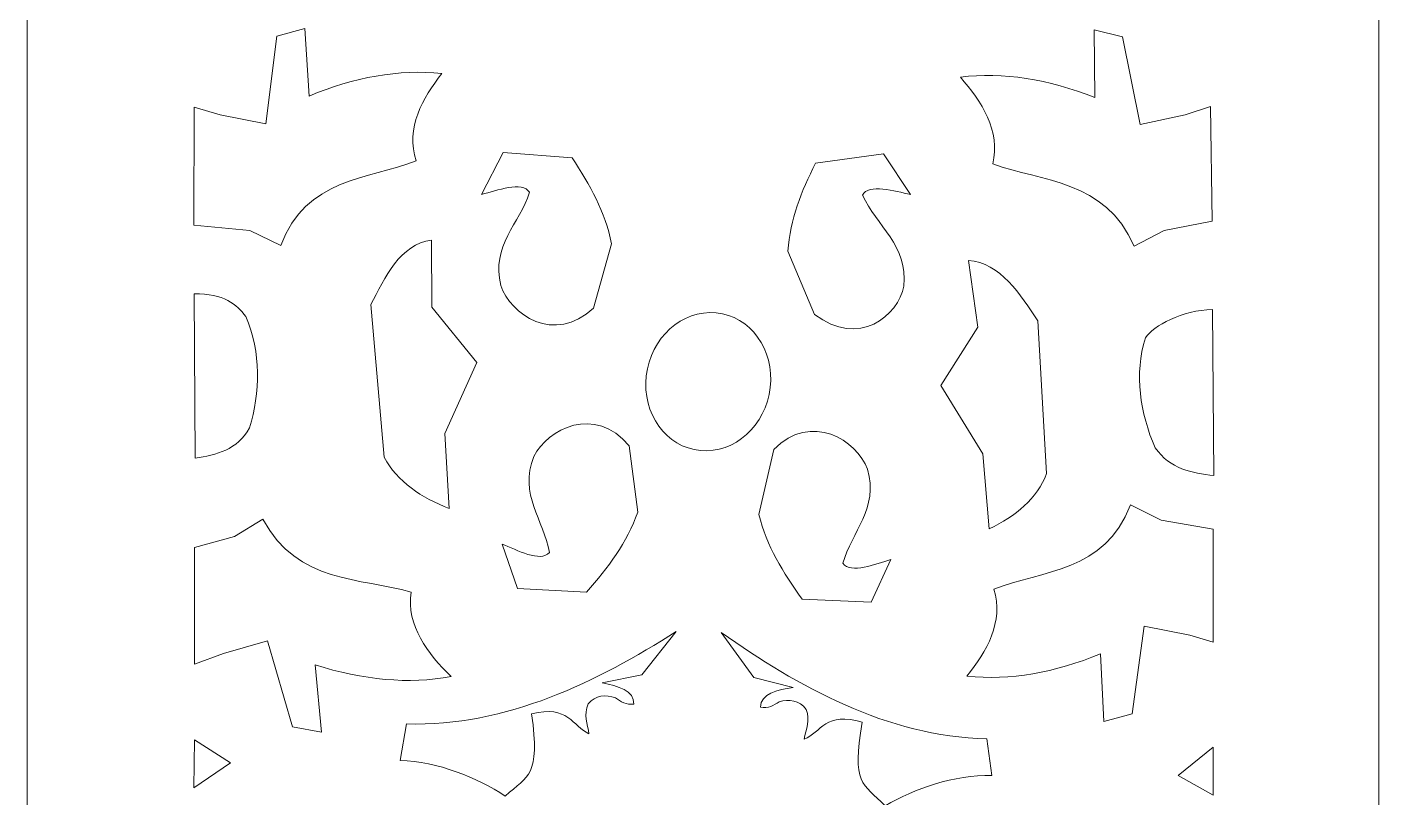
# Model space of a CAD drawing. Header units: centimetres. Extents: x -13.1 to 3.9, y -51.3 to 28.8.
# Drawn here: x -13.14 to 3.86, y -18.52 to -8.83 of the extents above; entities that cross this region are included whole.
import ezdxf

# ---------------------------------------------------------------- set-up
doc = ezdxf.new("R2010")
doc.units = ezdxf.units.CM
doc.header["$MEASUREMENT"] = 0
doc.layers.add('Katman 1', color=7, linetype='Continuous')

msp = doc.modelspace()

# ---------------------------------------------------------------- linework, layer by layer
at = {"layer": 'Katman 1', "color": 250, "lineweight": 20}
msp.add_lwpolyline([(-13.14415, -51.2871), (3.85585, -51.2871), (3.85585, 28.7129), (-13.14415, 28.7129), (-13.14415, -51.2871)], close=True, dxfattribs=at)
at = {"layer": 'Katman 1', "color": 250, "lineweight": 5}
for points, knots in [([(-10.00343, -8.94146), (-10.00343, -8.94146), (-9.65136, -8.84475), (-9.65136, -8.84475), (-9.65136, -8.84475), (-9.65136, -8.84475), (-9.65136, -8.84475), (-9.65136, -8.84475), (-9.59757, -9.69555), (-9.59757, -9.69555), (-9.59757, -9.69555), (-9.59757, -9.69555), (-9.59757, -9.69555), (-9.0284, -9.45833), (-8.46909, -9.35411), (-7.92714, -9.41254), (-7.92714, -9.41254), (-7.92714, -9.41254), (-7.92714, -9.41254), (-8.17117, -9.72058), (-8.3829, -10.09725), (-8.25223, -10.51021), (-8.25223, -10.51021), (-8.25223, -10.51021), (-8.25223, -10.51021), (-8.85625, -10.74906), (-9.64466, -10.72351), (-9.95187, -11.57585), (-9.95187, -11.57585), (-9.95187, -11.57585), (-9.95187, -11.57585), (-9.95187, -11.57585), (-10.34159, -11.38502), (-10.34159, -11.38502), (-10.34159, -11.38502), (-10.34159, -11.38502), (-10.34159, -11.38502), (-10.34159, -11.38502), (-11.04516, -11.31708), (-11.04516, -11.31708), (-11.04516, -11.31708), (-11.04516, -11.31708), (-11.04516, -11.31708), (-11.04516, -11.31708), (-11.04225, -9.83637), (-11.04225, -9.83637), (-11.04225, -9.83637), (-11.04225, -9.83637), (-11.04225, -9.83637), (-11.04225, -9.83637), (-10.71529, -9.93182), (-10.71529, -9.93182), (-10.71529, -9.93182), (-10.71529, -9.93182), (-10.71529, -9.93182), (-10.71529, -9.93182), (-10.14153, -10.04486), (-10.14153, -10.04486), (-10.14153, -10.04486), (-10.14153, -10.04486), (-10.14153, -10.04486), (-10.14153, -10.04486), (-10.00343, -8.94146), (-10.00343, -8.94146)], [0, 0, 0, 0, 0.04761905, 0.04761905, 0.04761905, 0.0952381, 0.0952381, 0.0952381, 0.14285714, 0.14285714, 0.14285714, 0.19047619, 0.19047619, 0.19047619, 0.23809524, 0.23809524, 0.23809524, 0.28571429, 0.28571429, 0.28571429, 0.33333333, 0.33333333, 0.33333333, 0.38095238, 0.38095238, 0.38095238, 0.42857143, 0.42857143, 0.42857143, 0.47619048, 0.47619048, 0.47619048, 0.52380952, 0.52380952, 0.52380952, 0.57142857, 0.57142857, 0.57142857, 0.61904762, 0.61904762, 0.61904762, 0.66666667, 0.66666667, 0.66666667, 0.71428571, 0.71428571, 0.71428571, 0.76190476, 0.76190476, 0.76190476, 0.80952381, 0.80952381, 0.80952381, 0.85714286, 0.85714286, 0.85714286, 0.9047619, 0.9047619, 0.9047619, 0.95238095, 0.95238095, 0.95238095, 1, 1, 1, 1]), ([(0.63173, -8.9517), (0.63173, -8.9517), (0.27255, -8.86097), (0.27255, -8.86097), (0.27255, -8.86097), (0.27255, -8.86097), (0.27255, -8.86097), (0.27255, -8.86097), (0.28298, -9.71205), (0.28298, -9.71205), (0.28298, -9.71205), (0.28298, -9.71205), (0.28298, -9.71205), (-0.30375, -9.48453), (-0.87073, -9.3897), (-1.40799, -9.45696), (-1.40799, -9.45696), (-1.40799, -9.45696), (-1.40799, -9.45696), (-1.14093, -9.76068), (-0.9009, -10.13354), (-1.00028, -10.54827), (-1.00028, -10.54827), (-1.00028, -10.54827), (-1.00028, -10.54827), (-0.37876, -10.77703), (0.40738, -10.73832), (0.77859, -11.58495), (0.77859, -11.58495), (0.77859, -11.58495), (0.77859, -11.58495), (0.77859, -11.58495), (1.15406, -11.38765), (1.15406, -11.38765), (1.15406, -11.38765), (1.15406, -11.38765), (1.15406, -11.38765), (1.15406, -11.38765), (1.75756, -11.26743), (1.75756, -11.26743), (1.75756, -11.26743), (1.75756, -11.26743), (1.75756, -11.26743), (1.75756, -11.26743), (1.73754, -9.8286), (1.73754, -9.8286), (1.73754, -9.8286), (1.73754, -9.8286), (1.73754, -9.8286), (1.73754, -9.8286), (1.41792, -9.92958), (1.41792, -9.92958), (1.41792, -9.92958), (1.41792, -9.92958), (1.41792, -9.92958), (1.41792, -9.92958), (0.85296, -10.05194), (0.85296, -10.05194), (0.85296, -10.05194), (0.85296, -10.05194), (0.85296, -10.05194), (0.85296, -10.05194), (0.63173, -8.9517), (0.63173, -8.9517)], [0, 0, 0, 0, 0.04761905, 0.04761905, 0.04761905, 0.0952381, 0.0952381, 0.0952381, 0.14285714, 0.14285714, 0.14285714, 0.19047619, 0.19047619, 0.19047619, 0.23809524, 0.23809524, 0.23809524, 0.28571429, 0.28571429, 0.28571429, 0.33333333, 0.33333333, 0.33333333, 0.38095238, 0.38095238, 0.38095238, 0.42857143, 0.42857143, 0.42857143, 0.47619048, 0.47619048, 0.47619048, 0.52380952, 0.52380952, 0.52380952, 0.57142857, 0.57142857, 0.57142857, 0.61904762, 0.61904762, 0.61904762, 0.66666667, 0.66666667, 0.66666667, 0.71428571, 0.71428571, 0.71428571, 0.76190476, 0.76190476, 0.76190476, 0.80952381, 0.80952381, 0.80952381, 0.85714286, 0.85714286, 0.85714286, 0.9047619, 0.9047619, 0.9047619, 0.95238095, 0.95238095, 0.95238095, 1, 1, 1, 1]), ([(-6.01939, -12.36209), (-6.01939, -12.36209), (-5.79552, -11.55206), (-5.79552, -11.55206), (-5.79552, -11.55206), (-5.79552, -11.55206), (-5.79552, -11.55206), (-5.87411, -11.15108), (-6.06705, -10.81269), (-6.29044, -10.47052), (-6.29044, -10.47052), (-6.29044, -10.47052), (-6.29044, -10.47052), (-6.29044, -10.47052), (-7.15677, -10.40463), (-7.15677, -10.40463), (-7.15677, -10.40463), (-7.15677, -10.40463), (-7.15677, -10.40463), (-7.15677, -10.40463), (-7.42756, -10.93254), (-7.42756, -10.93254), (-7.42756, -10.93254), (-7.42756, -10.93254), (-7.42756, -10.93254), (-7.23889, -10.88367), (-6.91622, -10.76133), (-6.82507, -10.90494), (-6.82507, -10.90494), (-6.82507, -10.90494), (-6.82507, -10.90494), (-6.95153, -11.29796), (-7.30987, -11.57694), (-7.18753, -12.07691), (-7.18753, -12.07691), (-7.18753, -12.07691), (-7.18753, -12.07691), (-7.06779, -12.43979), (-6.51954, -12.8244), (-6.01939, -12.36209)], [0, 0, 0, 0, 0.07692308, 0.07692308, 0.07692308, 0.15384615, 0.15384615, 0.15384615, 0.23076923, 0.23076923, 0.23076923, 0.30769231, 0.30769231, 0.30769231, 0.38461538, 0.38461538, 0.38461538, 0.46153846, 0.46153846, 0.46153846, 0.53846154, 0.53846154, 0.53846154, 0.61538462, 0.61538462, 0.61538462, 0.69230769, 0.69230769, 0.69230769, 0.76923077, 0.76923077, 0.76923077, 0.84615385, 0.84615385, 0.84615385, 0.92307692, 0.92307692, 0.92307692, 1, 1, 1, 1]), ([(-3.24287, -12.44029), (-3.24287, -12.44029), (-3.57576, -11.64702), (-3.57576, -11.64702), (-3.57576, -11.64702), (-3.57576, -11.64702), (-3.57576, -11.64702), (-3.55213, -11.2431), (-3.40585, -10.89436), (-3.22985, -10.54014), (-3.22985, -10.54014), (-3.22985, -10.54014), (-3.22985, -10.54014), (-3.22985, -10.54014), (-2.37578, -10.42221), (-2.37578, -10.42221), (-2.37578, -10.42221), (-2.37578, -10.42221), (-2.37578, -10.42221), (-2.37578, -10.42221), (-2.0348, -10.9316), (-2.0348, -10.9316), (-2.0348, -10.9316), (-2.0348, -10.9316), (-2.0348, -10.9316), (-2.22916, -10.89431), (-2.56698, -10.79192), (-2.6385, -10.94036), (-2.6385, -10.94036), (-2.6385, -10.94036), (-2.6385, -10.94036), (-2.4591, -11.32428), (-2.0644, -11.58049), (-2.11839, -12.08564), (-2.11839, -12.08564), (-2.11839, -12.08564), (-2.11839, -12.08564), (-2.18832, -12.45435), (-2.68215, -12.87051), (-3.24287, -12.44029)], [0, 0, 0, 0, 0.07692308, 0.07692308, 0.07692308, 0.15384615, 0.15384615, 0.15384615, 0.23076923, 0.23076923, 0.23076923, 0.30769231, 0.30769231, 0.30769231, 0.38461538, 0.38461538, 0.38461538, 0.46153846, 0.46153846, 0.46153846, 0.53846154, 0.53846154, 0.53846154, 0.61538462, 0.61538462, 0.61538462, 0.69230769, 0.69230769, 0.69230769, 0.76923077, 0.76923077, 0.76923077, 0.84615385, 0.84615385, 0.84615385, 0.92307692, 0.92307692, 0.92307692, 1, 1, 1, 1]), ([(-7.83436, -14.88147), (-8.18474, -14.75096), (-8.49188, -14.53942), (-8.65129, -14.23818), (-8.65129, -14.23818), (-8.65129, -14.23818), (-8.65129, -14.23818), (-8.65129, -14.23818), (-8.8192, -12.31809), (-8.8192, -12.31809), (-8.8192, -12.31809), (-8.8192, -12.31809), (-8.8192, -12.31809), (-8.65109, -11.98302), (-8.44853, -11.55288), (-8.05862, -11.50852), (-8.05862, -11.50852), (-8.05862, -11.50852), (-8.05862, -11.50852), (-8.05862, -11.50852), (-8.05427, -12.34841), (-8.05427, -12.34841), (-8.05427, -12.34841), (-8.05427, -12.34841), (-8.05427, -12.34841), (-8.05427, -12.34841), (-7.4889, -13.04682), (-7.4889, -13.04682), (-7.4889, -13.04682), (-7.4889, -13.04682), (-7.4889, -13.04682), (-7.4889, -13.04682), (-7.89102, -13.93881), (-7.89102, -13.93881), (-7.89102, -13.93881), (-7.89102, -13.93881), (-7.89102, -13.93881), (-7.89102, -13.93881), (-7.83436, -14.88147), (-7.83436, -14.88147)], [0, 0, 0, 0, 0.07692308, 0.07692308, 0.07692308, 0.15384615, 0.15384615, 0.15384615, 0.23076923, 0.23076923, 0.23076923, 0.30769231, 0.30769231, 0.30769231, 0.38461538, 0.38461538, 0.38461538, 0.46153846, 0.46153846, 0.46153846, 0.53846154, 0.53846154, 0.53846154, 0.61538462, 0.61538462, 0.61538462, 0.69230769, 0.69230769, 0.69230769, 0.76923077, 0.76923077, 0.76923077, 0.84615385, 0.84615385, 0.84615385, 0.92307692, 0.92307692, 0.92307692, 1, 1, 1, 1]), ([(-1.04439, -15.13711), (-0.7146, -14.98407), (-0.43908, -14.75329), (-0.32379, -14.44305), (-0.32379, -14.44305), (-0.32379, -14.44305), (-0.32379, -14.44305), (-0.32379, -14.44305), (-0.43261, -12.5209), (-0.43261, -12.5209), (-0.43261, -12.5209), (-0.43261, -12.5209), (-0.43261, -12.5209), (-0.64822, -12.19847), (-0.9117, -11.78379), (-1.30616, -11.76532), (-1.30616, -11.76532), (-1.30616, -11.76532), (-1.30616, -11.76532), (-1.30616, -11.76532), (-1.18975, -12.6016), (-1.18975, -12.6016), (-1.18975, -12.6016), (-1.18975, -12.6016), (-1.18975, -12.6016), (-1.18975, -12.6016), (-1.65192, -13.33391), (-1.65192, -13.33391), (-1.65192, -13.33391), (-1.65192, -13.33391), (-1.65192, -13.33391), (-1.65192, -13.33391), (-1.12363, -14.19524), (-1.12363, -14.19524), (-1.12363, -14.19524), (-1.12363, -14.19524), (-1.12363, -14.19524), (-1.12363, -14.19524), (-1.04439, -15.13711), (-1.04439, -15.13711)], [0, 0, 0, 0, 0.07692308, 0.07692308, 0.07692308, 0.15384615, 0.15384615, 0.15384615, 0.23076923, 0.23076923, 0.23076923, 0.30769231, 0.30769231, 0.30769231, 0.38461538, 0.38461538, 0.38461538, 0.46153846, 0.46153846, 0.46153846, 0.53846154, 0.53846154, 0.53846154, 0.61538462, 0.61538462, 0.61538462, 0.69230769, 0.69230769, 0.69230769, 0.76923077, 0.76923077, 0.76923077, 0.84615385, 0.84615385, 0.84615385, 0.92307692, 0.92307692, 0.92307692, 1, 1, 1, 1]), ([(-11.03148, -14.25018), (-11.03148, -14.25018), (-11.04426, -12.18059), (-11.04426, -12.18059), (-11.04426, -12.18059), (-11.04426, -12.18059), (-11.04426, -12.18059), (-10.66757, -12.17896), (-10.50901, -12.31478), (-10.39449, -12.46647), (-10.39449, -12.46647), (-10.39449, -12.46647), (-10.39449, -12.46647), (-10.19516, -12.91742), (-10.21463, -13.42596), (-10.34577, -13.86868), (-10.34577, -13.86868), (-10.34577, -13.86868), (-10.34577, -13.86868), (-10.50258, -14.14659), (-10.76127, -14.20742), (-11.03148, -14.25018)], [0, 0, 0, 0, 0.14285714, 0.14285714, 0.14285714, 0.28571429, 0.28571429, 0.28571429, 0.42857143, 0.42857143, 0.42857143, 0.57142857, 0.57142857, 0.57142857, 0.71428571, 0.71428571, 0.71428571, 0.85714286, 0.85714286, 0.85714286, 1, 1, 1, 1]), ([(-5.35806, -13.21335), (-5.30341, -12.73518), (-4.90986, -12.38051), (-4.47932, -12.42128), (-4.47932, -12.42128), (-4.47932, -12.42128), (-4.47932, -12.42128), (-4.04873, -12.46211), (-3.74389, -12.88289), (-3.79835, -13.36089), (-3.79835, -13.36089), (-3.79835, -13.36089), (-3.79835, -13.36089), (-3.85327, -13.8389), (-4.24675, -14.1936), (-4.67745, -14.1529), (-4.67745, -14.1529), (-4.67745, -14.1529), (-4.67745, -14.1529), (-5.10798, -14.11194), (-5.41281, -13.69141), (-5.35806, -13.21335)], [0, 0, 0, 0, 0.14285714, 0.14285714, 0.14285714, 0.28571429, 0.28571429, 0.28571429, 0.42857143, 0.42857143, 0.42857143, 0.57142857, 0.57142857, 0.57142857, 0.71428571, 0.71428571, 0.71428571, 0.85714286, 0.85714286, 0.85714286, 1, 1, 1, 1]), ([(1.78008, -14.46849), (1.78008, -14.46849), (1.76203, -12.37761), (1.76203, -12.37761), (1.76203, -12.37761), (1.76203, -12.37761), (1.76203, -12.37761), (1.381, -12.39003), (1.0179, -12.5819), (0.92043, -12.73566), (0.92043, -12.73566), (0.92043, -12.73566), (0.92043, -12.73566), (0.77351, -13.18713), (0.85463, -13.68715), (1.04077, -14.11839), (1.04077, -14.11839), (1.04077, -14.11839), (1.04077, -14.11839), (1.23286, -14.38618), (1.50164, -14.43638), (1.78008, -14.46849)], [0, 0, 0, 0, 0.14285714, 0.14285714, 0.14285714, 0.28571429, 0.28571429, 0.28571429, 0.42857143, 0.42857143, 0.42857143, 0.57142857, 0.57142857, 0.57142857, 0.71428571, 0.71428571, 0.71428571, 0.85714286, 0.85714286, 0.85714286, 1, 1, 1, 1]), ([(-5.57338, -14.09455), (-5.57338, -14.09455), (-5.46508, -14.92613), (-5.46508, -14.92613), (-5.46508, -14.92613), (-5.46508, -14.92613), (-5.46508, -14.92613), (-5.59918, -15.31343), (-5.8379, -15.62382), (-6.1073, -15.9342), (-6.1073, -15.9342), (-6.1073, -15.9342), (-6.1073, -15.9342), (-6.1073, -15.9342), (-6.97493, -15.88795), (-6.97493, -15.88795), (-6.97493, -15.88795), (-6.97493, -15.88795), (-6.97493, -15.88795), (-6.97493, -15.88795), (-7.16927, -15.33), (-7.16927, -15.33), (-7.16927, -15.33), (-7.16927, -15.33), (-7.16927, -15.33), (-6.98903, -15.40273), (-6.68658, -15.56549), (-6.57588, -15.43494), (-6.57588, -15.43494), (-6.57588, -15.43494), (-6.57588, -15.43494), (-6.64623, -15.02916), (-6.96224, -14.70659), (-6.77063, -14.22705), (-6.77063, -14.22705), (-6.77063, -14.22705), (-6.77063, -14.22705), (-6.60146, -13.88266), (-6.00394, -13.57208), (-5.57338, -14.09455)], [0, 0, 0, 0, 0.07692308, 0.07692308, 0.07692308, 0.15384615, 0.15384615, 0.15384615, 0.23076923, 0.23076923, 0.23076923, 0.30769231, 0.30769231, 0.30769231, 0.38461538, 0.38461538, 0.38461538, 0.46153846, 0.46153846, 0.46153846, 0.53846154, 0.53846154, 0.53846154, 0.61538462, 0.61538462, 0.61538462, 0.69230769, 0.69230769, 0.69230769, 0.76923077, 0.76923077, 0.76923077, 0.84615385, 0.84615385, 0.84615385, 0.92307692, 0.92307692, 0.92307692, 1, 1, 1, 1]), ([(-3.75544, -14.13865), (-3.75544, -14.13865), (-3.94171, -14.95577), (-3.94171, -14.95577), (-3.94171, -14.95577), (-3.94171, -14.95577), (-3.94171, -14.95577), (-3.84493, -15.35437), (-3.63648, -15.68673), (-3.39763, -16.02179), (-3.39763, -16.02179), (-3.39763, -16.02179), (-3.39763, -16.02179), (-3.39763, -16.02179), (-2.52968, -16.06011), (-2.52968, -16.06011), (-2.52968, -16.06011), (-2.52968, -16.06011), (-2.52968, -16.06011), (-2.52968, -16.06011), (-2.28367, -15.52377), (-2.28367, -15.52377), (-2.28367, -15.52377), (-2.28367, -15.52377), (-2.28367, -15.52377), (-2.46962, -15.57862), (-2.78615, -15.71121), (-2.88402, -15.57044), (-2.88402, -15.57044), (-2.88402, -15.57044), (-2.88402, -15.57044), (-2.77558, -15.17333), (-2.43079, -14.88312), (-2.5758, -14.38711), (-2.5758, -14.38711), (-2.5758, -14.38711), (-2.5758, -14.38711), (-2.71201, -14.02783), (-3.27722, -13.66048), (-3.75544, -14.13865)], [0, 0, 0, 0, 0.07692308, 0.07692308, 0.07692308, 0.15384615, 0.15384615, 0.15384615, 0.23076923, 0.23076923, 0.23076923, 0.30769231, 0.30769231, 0.30769231, 0.38461538, 0.38461538, 0.38461538, 0.46153846, 0.46153846, 0.46153846, 0.53846154, 0.53846154, 0.53846154, 0.61538462, 0.61538462, 0.61538462, 0.69230769, 0.69230769, 0.69230769, 0.76923077, 0.76923077, 0.76923077, 0.84615385, 0.84615385, 0.84615385, 0.92307692, 0.92307692, 0.92307692, 1, 1, 1, 1]), ([(0.75208, -17.46313), (0.75208, -17.46313), (0.39791, -17.55871), (0.39791, -17.55871), (0.39791, -17.55871), (0.39791, -17.55871), (0.39791, -17.55871), (0.39791, -17.55871), (0.3536, -16.71022), (0.3536, -16.71022), (0.3536, -16.71022), (0.3536, -16.71022), (0.3536, -16.71022), (-0.21974, -16.94563), (-0.78183, -17.04848), (-1.32466, -16.9892), (-1.32466, -16.9892), (-1.32466, -16.9892), (-1.32466, -16.9892), (-1.07659, -16.68248), (-0.85987, -16.30727), (-0.98638, -15.89517), (-0.98638, -15.89517), (-0.98638, -15.89517), (-0.98638, -15.89517), (-0.37807, -15.65802), (0.41213, -15.68523), (0.72984, -14.83595), (0.72984, -14.83595), (0.72984, -14.83595), (0.72984, -14.83595), (0.72984, -14.83595), (1.1186, -15.02696), (1.1186, -15.02696), (1.1186, -15.02696), (1.1186, -15.02696), (1.1186, -15.02696), (1.1186, -15.02696), (1.77116, -15.14247), (1.77116, -15.14247), (1.77116, -15.14247), (1.77116, -15.14247), (1.77116, -15.14247), (1.77116, -15.14247), (1.77117, -16.56302), (1.77117, -16.56302), (1.77117, -16.56302), (1.77117, -16.56302), (1.77117, -16.56302), (1.77117, -16.56302), (1.47696, -16.47683), (1.47696, -16.47683), (1.47696, -16.47683), (1.47696, -16.47683), (1.47696, -16.47683), (1.47696, -16.47683), (0.90288, -16.36291), (0.90288, -16.36291), (0.90288, -16.36291), (0.90288, -16.36291), (0.90288, -16.36291), (0.90288, -16.36291), (0.75208, -17.46313), (0.75208, -17.46313)], [0, 0, 0, 0, 0.04761905, 0.04761905, 0.04761905, 0.0952381, 0.0952381, 0.0952381, 0.14285714, 0.14285714, 0.14285714, 0.19047619, 0.19047619, 0.19047619, 0.23809524, 0.23809524, 0.23809524, 0.28571429, 0.28571429, 0.28571429, 0.33333333, 0.33333333, 0.33333333, 0.38095238, 0.38095238, 0.38095238, 0.42857143, 0.42857143, 0.42857143, 0.47619048, 0.47619048, 0.47619048, 0.52380952, 0.52380952, 0.52380952, 0.57142857, 0.57142857, 0.57142857, 0.61904762, 0.61904762, 0.61904762, 0.66666667, 0.66666667, 0.66666667, 0.71428571, 0.71428571, 0.71428571, 0.76190476, 0.76190476, 0.76190476, 0.80952381, 0.80952381, 0.80952381, 0.85714286, 0.85714286, 0.85714286, 0.9047619, 0.9047619, 0.9047619, 0.95238095, 0.95238095, 0.95238095, 1, 1, 1, 1]), ([(-9.806, -17.62876), (-9.806, -17.62876), (-9.43941, -17.69609), (-9.43941, -17.69609), (-9.43941, -17.69609), (-9.43941, -17.69609), (-9.43941, -17.69609), (-9.43941, -17.69609), (-9.52299, -16.84914), (-9.52299, -16.84914), (-9.52299, -16.84914), (-9.52299, -16.84914), (-9.52299, -16.84914), (-8.91772, -17.03814), (-8.34349, -17.0961), (-7.81269, -16.99461), (-7.81269, -16.99461), (-7.81269, -16.99461), (-7.81269, -16.99461), (-8.10556, -16.70921), (-8.37735, -16.35323), (-8.31363, -15.93371), (-8.31363, -15.93371), (-8.31363, -15.93371), (-8.31363, -15.93371), (-8.95405, -15.74583), (-9.73567, -15.83489), (-10.17902, -15.01537), (-10.17902, -15.01537), (-10.17902, -15.01537), (-10.17902, -15.01537), (-10.17902, -15.01537), (-10.53682, -15.23594), (-10.53682, -15.23594), (-10.53682, -15.23594), (-10.53682, -15.23594), (-10.53682, -15.23594), (-10.53682, -15.23594), (-11.03985, -15.37062), (-11.03985, -15.37062), (-11.03985, -15.37062), (-11.03985, -15.37062), (-11.03985, -15.37062), (-11.03985, -15.37062), (-11.03983, -16.8383), (-11.03983, -16.8383), (-11.03983, -16.8383), (-11.03983, -16.8383), (-11.03983, -16.8383), (-11.03983, -16.8383), (-10.67486, -16.70544), (-10.67486, -16.70544), (-10.67486, -16.70544), (-10.67486, -16.70544), (-10.67486, -16.70544), (-10.67486, -16.70544), (-10.12142, -16.54714), (-10.12142, -16.54714), (-10.12142, -16.54714), (-10.12142, -16.54714), (-10.12142, -16.54714), (-10.12142, -16.54714), (-9.806, -17.62876), (-9.806, -17.62876)], [0, 0, 0, 0, 0.04761905, 0.04761905, 0.04761905, 0.0952381, 0.0952381, 0.0952381, 0.14285714, 0.14285714, 0.14285714, 0.19047619, 0.19047619, 0.19047619, 0.23809524, 0.23809524, 0.23809524, 0.28571429, 0.28571429, 0.28571429, 0.33333333, 0.33333333, 0.33333333, 0.38095238, 0.38095238, 0.38095238, 0.42857143, 0.42857143, 0.42857143, 0.47619048, 0.47619048, 0.47619048, 0.52380952, 0.52380952, 0.52380952, 0.57142857, 0.57142857, 0.57142857, 0.61904762, 0.61904762, 0.61904762, 0.66666667, 0.66666667, 0.66666667, 0.71428571, 0.71428571, 0.71428571, 0.76190476, 0.76190476, 0.76190476, 0.80952381, 0.80952381, 0.80952381, 0.85714286, 0.85714286, 0.85714286, 0.9047619, 0.9047619, 0.9047619, 0.95238095, 0.95238095, 0.95238095, 1, 1, 1, 1]), ([(-4.98049, -16.4296), (-5.96771, -17.05579), (-7.11081, -17.62806), (-8.37303, -17.59188), (-8.37303, -17.59188), (-8.37303, -17.59188), (-8.37303, -17.59188), (-8.37303, -17.59188), (-8.45413, -18.05053), (-8.45413, -18.05053), (-8.45413, -18.05053), (-8.45413, -18.05053), (-8.45413, -18.05053), (-7.97884, -18.06228), (-7.49203, -18.26593), (-7.13015, -18.4981), (-7.13015, -18.4981), (-7.13015, -18.4981), (-7.13015, -18.4981), (-6.83655, -18.23311), (-6.69331, -18.24956), (-6.79867, -17.46495), (-6.79867, -17.46495), (-6.79867, -17.46495), (-6.79867, -17.46495), (-6.3384, -17.34621), (-6.28316, -17.62078), (-6.07787, -17.71684), (-6.07787, -17.71684), (-6.07787, -17.71684), (-6.07787, -17.71684), (-6.09578, -17.59024), (-6.1487, -17.47292), (-6.08797, -17.34004), (-6.08797, -17.34004), (-6.08797, -17.34004), (-6.08797, -17.34004), (-5.99491, -17.22481), (-5.86724, -17.2238), (-5.74443, -17.26154), (-5.74443, -17.26154), (-5.74443, -17.26154), (-5.74443, -17.26154), (-5.67906, -17.31107), (-5.60961, -17.35684), (-5.51367, -17.34157), (-5.51367, -17.34157), (-5.51367, -17.34157), (-5.51367, -17.34157), (-5.5059, -17.17609), (-5.7179, -17.11007), (-5.91079, -17.07533), (-5.91079, -17.07533), (-5.91079, -17.07533), (-5.91079, -17.07533), (-5.91079, -17.07533), (-5.41414, -16.97438), (-5.41414, -16.97438), (-5.41414, -16.97438), (-5.41414, -16.97438), (-5.41414, -16.97438), (-5.41414, -16.97438), (-4.98049, -16.4296), (-4.98049, -16.4296)], [0, 0, 0, 0, 0.04761905, 0.04761905, 0.04761905, 0.0952381, 0.0952381, 0.0952381, 0.14285714, 0.14285714, 0.14285714, 0.19047619, 0.19047619, 0.19047619, 0.23809524, 0.23809524, 0.23809524, 0.28571429, 0.28571429, 0.28571429, 0.33333333, 0.33333333, 0.33333333, 0.38095238, 0.38095238, 0.38095238, 0.42857143, 0.42857143, 0.42857143, 0.47619048, 0.47619048, 0.47619048, 0.52380952, 0.52380952, 0.52380952, 0.57142857, 0.57142857, 0.57142857, 0.61904762, 0.61904762, 0.61904762, 0.66666667, 0.66666667, 0.66666667, 0.71428571, 0.71428571, 0.71428571, 0.76190476, 0.76190476, 0.76190476, 0.80952381, 0.80952381, 0.80952381, 0.85714286, 0.85714286, 0.85714286, 0.9047619, 0.9047619, 0.9047619, 0.95238095, 0.95238095, 0.95238095, 1, 1, 1, 1]), ([(-4.41502, -16.44084), (-3.4547, -17.11762), (-2.3365, -17.74911), (-1.07449, -17.7789), (-1.07449, -17.7789), (-1.07449, -17.7789), (-1.07449, -17.7789), (-1.07449, -17.7789), (-1.01262, -18.2412), (-1.01262, -18.2412), (-1.01262, -18.2412), (-1.01262, -18.2412), (-1.01262, -18.2412), (-1.48758, -18.22831), (-1.9824, -18.40622), (-2.35343, -18.61941), (-2.35343, -18.61941), (-2.35343, -18.61941), (-2.35343, -18.61941), (-2.63591, -18.33918), (-2.77969, -18.3482), (-2.64177, -17.57), (-2.64177, -17.57), (-2.64177, -17.57), (-2.64177, -17.57), (-3.09667, -17.42731), (-3.16326, -17.69881), (-3.37234, -17.7838), (-3.37234, -17.7838), (-3.37234, -17.7838), (-3.37234, -17.7838), (-3.34888, -17.65829), (-3.29154, -17.54401), (-3.34648, -17.40819), (-3.34648, -17.40819), (-3.34648, -17.40819), (-3.34648, -17.40819), (-3.43441, -17.28802), (-3.5621, -17.28037), (-3.68657, -17.31196), (-3.68657, -17.31196), (-3.68657, -17.31196), (-3.68657, -17.31196), (-3.75383, -17.35771), (-3.82478, -17.39991), (-3.92034, -17.37954), (-3.92034, -17.37954), (-3.92034, -17.37954), (-3.92034, -17.37954), (-3.92103, -17.21384), (-3.70646, -17.15902), (-3.5123, -17.13432), (-3.5123, -17.13432), (-3.5123, -17.13432), (-3.5123, -17.13432), (-3.5123, -17.13432), (-4.0044, -17.0076), (-4.0044, -17.0076), (-4.0044, -17.0076), (-4.0044, -17.0076), (-4.0044, -17.0076), (-4.0044, -17.0076), (-4.41502, -16.44084), (-4.41502, -16.44084)], [0, 0, 0, 0, 0.04761905, 0.04761905, 0.04761905, 0.0952381, 0.0952381, 0.0952381, 0.14285714, 0.14285714, 0.14285714, 0.19047619, 0.19047619, 0.19047619, 0.23809524, 0.23809524, 0.23809524, 0.28571429, 0.28571429, 0.28571429, 0.33333333, 0.33333333, 0.33333333, 0.38095238, 0.38095238, 0.38095238, 0.42857143, 0.42857143, 0.42857143, 0.47619048, 0.47619048, 0.47619048, 0.52380952, 0.52380952, 0.52380952, 0.57142857, 0.57142857, 0.57142857, 0.61904762, 0.61904762, 0.61904762, 0.66666667, 0.66666667, 0.66666667, 0.71428571, 0.71428571, 0.71428571, 0.76190476, 0.76190476, 0.76190476, 0.80952381, 0.80952381, 0.80952381, 0.85714286, 0.85714286, 0.85714286, 0.9047619, 0.9047619, 0.9047619, 0.95238095, 0.95238095, 0.95238095, 1, 1, 1, 1]), ([(-11.04483, -18.39385), (-11.04483, -18.39385), (-10.58524, -18.08043), (-10.58524, -18.08043), (-10.58524, -18.08043), (-10.58524, -18.08043), (-10.58524, -18.08043), (-10.58524, -18.08043), (-11.03852, -17.79046), (-11.03852, -17.79046), (-11.03852, -17.79046), (-11.03852, -17.79046), (-11.03852, -17.79046), (-11.03852, -17.79046), (-11.04483, -18.39385), (-11.04483, -18.39385)], [0, 0, 0, 0, 0.2, 0.2, 0.2, 0.4, 0.4, 0.4, 0.6, 0.6, 0.6, 0.8, 0.8, 0.8, 1, 1, 1, 1]), ([(1.77117, -17.88254), (1.77117, -17.88254), (1.33006, -18.24153), (1.33006, -18.24153), (1.33006, -18.24153), (1.33006, -18.24153), (1.33006, -18.24153), (1.33006, -18.24153), (1.77118, -18.48849), (1.77118, -18.48849), (1.77118, -18.48849), (1.77118, -18.48849), (1.77118, -18.48849), (1.77118, -18.48849), (1.77117, -17.88254), (1.77117, -17.88254)], [0, 0, 0, 0, 0.2, 0.2, 0.2, 0.4, 0.4, 0.4, 0.6, 0.6, 0.6, 0.8, 0.8, 0.8, 1, 1, 1, 1])]:
    msp.add_open_spline(points, degree=3, knots=knots, dxfattribs=at)

doc.saveas('drawing.dxf')
